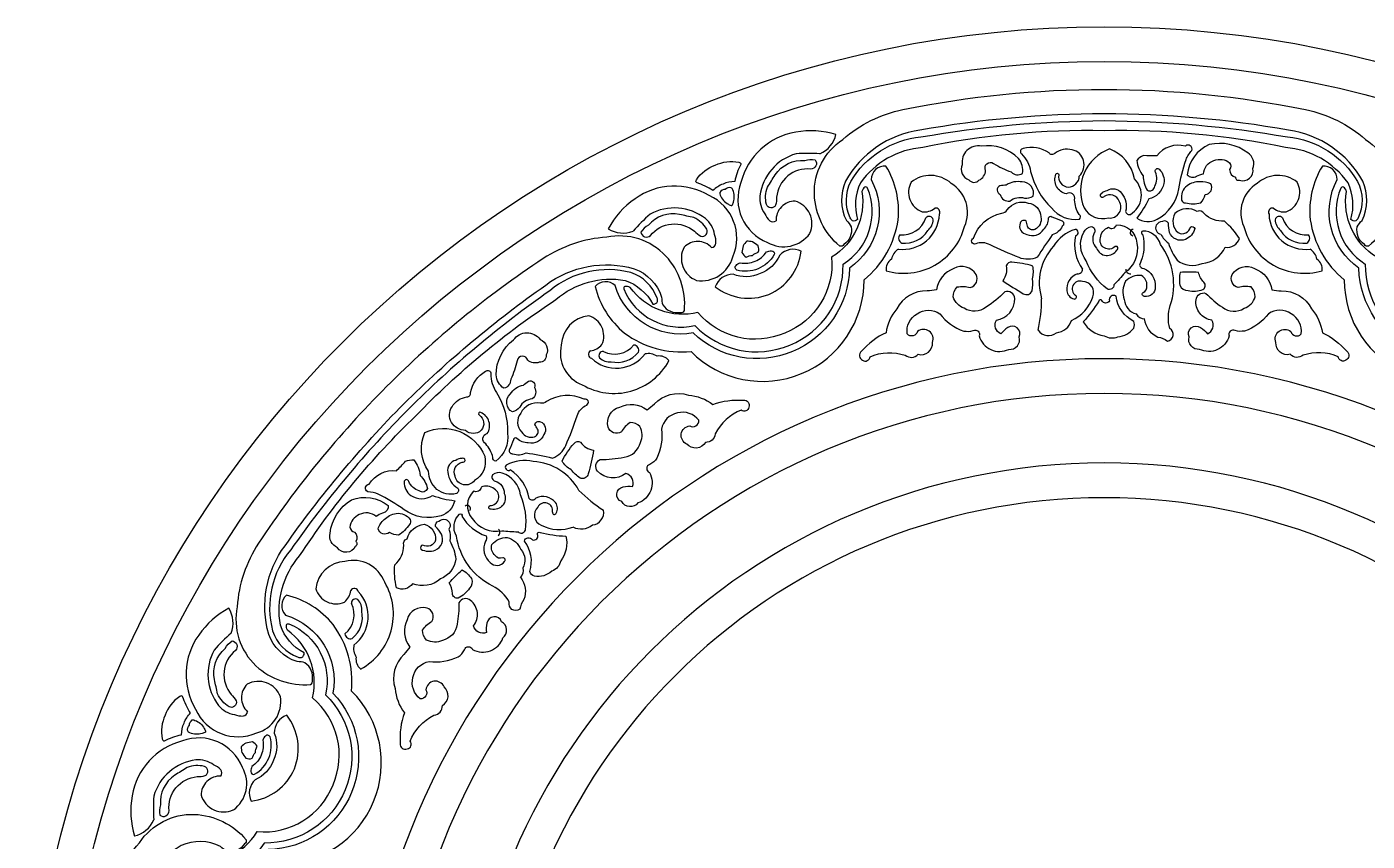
# Model space of a CAD drawing. Extents: x -66030 to 95157, y -13132 to 45879.
# Drawn here: x 24911 to 25836, y 16159 to 16721 of the extents above; entities that cross this region are included whole.
import ezdxf

# ---------------------------------------------------------------- set-up
doc = ezdxf.new("R2010")
doc.units = 0
doc.header["$LTSCALE"] = 100
doc.header["$MEASUREMENT"] = 0
for name, color, linetype in [('3', 11, 'CONTINUOUS'), ('4', 121, 'CONTINUOUS'), ('7', 105, 'CONTINUOUS')]:
    doc.layers.add(name, color=color, linetype=linetype)

msp = doc.modelspace()

# ---------------------------------------------------------------- linework, layer by layer
at = {"layer": '3'}
for points in [[(25654.67, 16677.87, -0.049978), (25793.73, 16663.94, -0.127726), (25835.15, 16643.35, -0.258257), (25854.83, 16605.26, -0.209814), (25837.3, 16569.63, -0.317206), (25834.37, 16570.68, -0.294929), (25829.42, 16582.86, -0.078685), (25832.72, 16587.31, 0.226494), (25833.21, 16614.48, 0.234615), (25781.98, 16649.75, 0.041967), (25654.67, 16661.07, 0.041967), (25527.37, 16649.75, 0.234615), (25476.13, 16614.48, 0.226494), (25476.63, 16587.31, -0.078685), (25479.93, 16582.86, -0.294929), (25474.98, 16570.68, -0.317206), (25472.05, 16569.63, -0.209814), (25454.52, 16605.26, -0.258257), (25474.2, 16643.35, -0.127726), (25515.62, 16663.94, -0.049978)], [(25568.21, 16615.18, 0.271624), (25572.83, 16621.89, -0.821504), (25578.29, 16626.71, 0.055025), (25590.46, 16620.84, 0.355744), (25598.22, 16619.79, 0.22514), (25595.5, 16630.06, 0.237608), (25569.89, 16638.66, 0.522917), (25556.67, 16625.87, 0.445263), (25561.29, 16615.39, 0.466834)], [(25620.51, 16633.61, -0.458065), (25616.6, 16633.94, 0.222349), (25598.81, 16637.04, 0.676952), (25597.51, 16633.29, -0.161118), (25603.87, 16621.23, 0.143658), (25618.39, 16595.97, 0.265544), (25637.64, 16588.15, 0.524558), (25637.32, 16591.41, -0.113853), (25634.22, 16601.51, 0.710612), (25628.51, 16605.75, -0.46843), (25621.33, 16619.27, -0.969491), (25623.29, 16618.78, 0.440288), (25629.81, 16610.31, 0.401984), (25637.48, 16617.97, 0.266587), (25640.42, 16628.72, 0.289911), (25632.59, 16636.06, 0.243018)], [(25653.03, 16606.06, -0.177034), (25656.8, 16608, -0.413776), (25666.6, 16606.22, -0.24009), (25669.5, 16593.53, 0.465596), (25672.84, 16591.53, 0.495506), (25675.51, 16616.01, 0.270132), (25658.36, 16636.7, 0.425993), (25640.76, 16595.98, 0.337079), (25657.69, 16589.08, 0.643969), (25665.04, 16600.65, 0.472422), (25654.67, 16603.99, -0.413454), (25652.35, 16603.55, -0.512487)], [(25692.68, 16622.7, -0.249126), (25695.93, 16612.94, -0.298315), (25685.41, 16602.18, -0.054055), (25677.14, 16588.92, 0.274678), (25691.17, 16588.17, 0.232204), (25706.21, 16609.19, -0.039077), (25711.22, 16629.46, -0.07496), (25715.23, 16635.72, 0.782852), (25710.72, 16638.72, 0.298967), (25690.92, 16631.96, -0.027723), (25681.9, 16632.21, 0.137889), (25677.14, 16628.71, 0.138064), (25681.65, 16618.2, 0.139881), (25684.41, 16608.19, 0.524443), (25689.67, 16610.94, 0.209653), (25690.17, 16620.7, -0.905096)], [(25730.51, 16628.71, -0.276698), (25741.29, 16627.21, -0.323477), (25741.29, 16622.45, 0.343194), (25745.29, 16617.2, 0.553893), (25748.05, 16615.2, 0.594127), (25757.32, 16623.2, 0.371029), (25753.81, 16633.97, 0.225979), (25727.25, 16639.72, 0.26981), (25711.97, 16618.95, 0.388681), (25718.48, 16617.95, -0.101774), (25723.24, 16619.45, -0.31351)], [(25391.48, 16612.49, 0.093405), (25384.46, 16608.02, 0.0661), (25373.24, 16613.45, -0.473904), (25373.16, 16615.5, -0.16291), (25386.08, 16625.51, -0.16291), (25402.3, 16627.57, -0.473904), (25403.7, 16626.06, 0.0661), (25399.6, 16614.29, 0.093405)], [(25455.07, 16629.18, -0.637846), (25452.01, 16622.84, 0.420346), (25428.47, 16603.37, -0.075239), (25427.77, 16597.91, -0.664636), (25421.41, 16598.38, -0.145363), (25422.12, 16610.38, 0.001294), (25427.53, 16618.84, -0.277803), (25448.01, 16628.71, -0.132594)], [(25434.09, 16509.6, -0.33263), (25374.15, 16523.79, -0.305606), (25327.28, 16541.13, 0.170739), (25323.65, 16541.71, 0.353151), (25322.89, 16540.02, 0.368072), (25371.96, 16514.81, 0.30942), (25437.56, 16501.22, 0.311963), (25474.34, 16557.22, 0.368072), (25491.21, 16609.74, 0.353151), (25489.49, 16610.4, 0.170739), (25487.33, 16607.43, -0.305606), (25466.45, 16562.02, -0.33263)], [(25393.02, 16608.75, 0.260917), (25389.36, 16606.76, 0.183528), (25389.6, 16604.92, 0.198604), (25395.26, 16598.57, 0.122267), (25397.65, 16597.59, 0.122267), (25398.64, 16599.97, 0.198604), (25398.15, 16608.46, 0.183528), (25397.02, 16609.94, 0.260917)], [(25589.62, 16600.72, -0.256173), (25599.69, 16602.82, 0.132126), (25605.57, 16604.07, 0.510187), (25598.01, 16613.93, 0.192643), (25587.1, 16611.83, 0.027221), (25582.69, 16611.2, 0.690203), (25582.9, 16605.33, 0.400849)], [(25710.81, 16599.43, 0.10024), (25721.38, 16599.42, 0.117255), (25724.48, 16605.34, 0.5773), (25728.25, 16612.57, 0.137667), (25720.81, 16614.1, 0.148293), (25711.93, 16611.35, 0.289477), (25708.16, 16601.47, 0.359842)], [(25595.88, 16561.7, -0.021813), (25575.84, 16570.47, 0.232407), (25565.93, 16571.15, -0.91061), (25564.35, 16575.19, -0.260244), (25583.89, 16592.45, 0.227005), (25587.69, 16594.72, -0.335139), (25602.21, 16599.36, -0.373918), (25610.92, 16589.79, -0.337792), (25606.85, 16581.09, -0.430305), (25601.62, 16583.41, -0.015634), (25600.9, 16587.04, 0.445), (25596.69, 16585.59, 0.500622), (25601.33, 16577.75, 0.390635), (25612.95, 16581.23, 0.210641), (25616.29, 16588.92, -0.605048), (25618.61, 16589.94, 0.024431), (25625.73, 16587.04, -0.561369), (25625.73, 16583.41, -0.236681), (25618.85, 16577.44, 0.013695), (25608.49, 16561.92, -0.202691)], [(25334.7, 16579.33, 0.637846), (25341.35, 16577, -0.420346), (25371.77, 16579.89, 0.075239), (25376.12, 16576.52, 0.664636), (25380.28, 16581.35, 0.145363), (25371.3, 16589.33, -0.001294), (25361.49, 16591.49, 0.277803), (25340.03, 16583.99, 0.132594)], [(25699.85, 16579.1, -0.066562), (25699.11, 16585.59, 0.35759), (25694.84, 16586.7, 0.240168), (25690.58, 16584.1, 0.491999), (25693.91, 16577.81, 0.141115), (25699.11, 16571.69, 0.090306), (25705.04, 16559.84, 0.264668), (25722.29, 16557.62, 0.281079), (25738.24, 16568.91, 0.37042), (25748.07, 16574.84, 0.079612), (25737.68, 16586.88, -0.216403), (25723.77, 16592.07, 0.413763), (25718.95, 16593.55, 0.319216), (25703.56, 16592.25, 0.370368), (25705.78, 16578.92, 0.494912), (25714.31, 16582.81, -0.521329), (25717.28, 16581.7, -0.226587), (25710.79, 16574.29, -0.433138)], [(25159.13, 16472.61, 0.049978), (25070.66, 16364.44, 0.127726), (25055.93, 16320.59, 0.258257), (25068.94, 16279.74, 0.209814), (25106.54, 16266.94, 0.317206), (25107.87, 16269.75, 0.294929), (25102.75, 16281.87, 0.078685), (25097.27, 16282.68, -0.226494), (25077.71, 16301.54, -0.234615), (25089, 16362.71, -0.041967), (25171.01, 16460.73, -0.041967), (25269.04, 16542.74, -0.234615), (25330.21, 16554.03, -0.226494), (25349.07, 16534.47, 0.078685), (25349.88, 16529, 0.294929), (25361.99, 16523.88, 0.317206), (25364.81, 16525.21, 0.209814), (25352.01, 16562.8, 0.258257), (25311.16, 16575.82, 0.127726), (25267.31, 16561.08, 0.049978)], [(25407.86, 16572.94, 0.095862), (25405.37, 16569.86, 0.064614), (25404.53, 16565.24, 0.181428), (25407.5, 16562.04, -0.117971), (25411.88, 16563.22, -0.117971), (25415.82, 16565.49, 0.181428), (25415.65, 16569.84, 0.064614), (25411.79, 16572.53, 0.095862)], [(25398.5, 16550.15, 0.32436), (25386.07, 16541.59, 0.270337), (25423.02, 16536.32, 0.270337), (25445.43, 16566.18, 0.32436), (25430.59, 16563.44, -0.206667), (25417.09, 16550.66, -0.206667)], [(25415.7, 16554.01, -0.167376), (25400.91, 16553.07, -0.519447), (25400.43, 16556.24, -0.091759), (25403.3, 16558.18, 0.151594), (25413.58, 16559.13, 0.151594), (25421.51, 16565.72, -0.091759), (25424.91, 16566.39, -0.519447), (25426.82, 16563.8, -0.167376)], [(25558.02, 16526.72, -0.250909), (25550.49, 16534.59, -0.199461), (25553.23, 16541.42, -0.118638), (25562.12, 16541.08, 0.500363), (25566.23, 16549.97, 0.41386), (25550.83, 16554.07, 0.27939), (25538.85, 16539.37, -0.01683), (25532.35, 16538.69, 0.287686), (25511.47, 16526.38, 0.139494), (25504.02, 16509.84, 0.109255), (25487.17, 16496.98, 0.586306), (25487.85, 16490.83, 0.579978), (25492.99, 16493.22, -0.186244), (25517.29, 16494.25, 0.397495), (25526.19, 16494.93, 0.51448), (25536.11, 16503.13, 0.774726), (25525.84, 16510.66, -0.587405), (25518.66, 16508.95, -0.307032), (25525.5, 16522.96, -0.306097), (25541.25, 16522.96, 0.151024), (25557.68, 16511, 0.122965), (25564.18, 16511.34, -0.721031), (25568.29, 16507.58, 0.467893), (25588.82, 16498.35, 0.535542), (25596.01, 16506.89, 0.779721), (25588.14, 16513.39, 0.107912), (25583.34, 16508.95, -0.447509), (25580.26, 16518.52, 0.376668), (25592.93, 16533.56, 0.492038), (25586.08, 16538, -0.047459), (25573.08, 16527.41, -0.322968)], [(25584.62, 16545.73, 0.0094), (25598.81, 16536.73, 0.470286), (25604.89, 16538.76, 0.084005), (25605.11, 16547.08, 0.128996), (25605.34, 16555.85, 0.058844), (25590.93, 16558.55, 0.388639), (25587.1, 16556.08, -0.210505)], [(25719.87, 16551.52, 0.027746), (25707.25, 16551.52, 0.110684), (25706.91, 16542.61, 0.288846), (25712.63, 16538.91, 0.125149), (25722.9, 16539.59, 0.47842), (25723.57, 16544.63, -0.144111)], [(25751.33, 16526.72, 0.250909), (25758.86, 16534.59, 0.199461), (25756.12, 16541.42, 0.118638), (25747.22, 16541.08, -0.500363), (25743.12, 16549.97, -0.41386), (25758.52, 16554.07, -0.27939), (25770.5, 16539.37, 0.01683), (25777, 16538.69, -0.287686), (25797.88, 16526.38, -0.139494), (25805.33, 16509.84, -0.109255), (25822.18, 16496.98, -0.586306), (25821.5, 16490.83, -0.579978), (25816.36, 16493.22, 0.186244), (25792.06, 16494.25, -0.397495), (25783.16, 16494.93, -0.51448), (25773.24, 16503.13, -0.774726), (25783.5, 16510.66, 0.587405), (25790.69, 16508.95, 0.307032), (25783.85, 16522.96, 0.306097), (25768.1, 16522.96, -0.151024), (25751.67, 16511, -0.122965), (25745.17, 16511.34, 0.721031), (25741.06, 16507.58, -0.467893), (25720.53, 16498.35, -0.535542), (25713.34, 16506.89, -0.779721), (25721.21, 16513.39, -0.107912), (25726, 16508.95, 0.447509), (25729.08, 16518.52, -0.415654), (25718.1, 16532.55, -0.492038), (25724.95, 16536.99, 0.053662), (25736.27, 16527.41, 0.322968)], [(25640.21, 16517.38, 0.232525), (25654.67, 16507.78, 0.257308), (25664.16, 16507.07, 0.231359), (25675.07, 16513.08, 0.217066), (25675.07, 16517.67, -0.25199), (25662.87, 16535.15, 0.661581), (25658.28, 16531.85, -0.638523), (25653.12, 16532, 0.801238), (25650.97, 16531.57, -0.045647)], [(25264.6, 16489.42, -0.271624), (25256.59, 16490.9, 0.821504), (25249.32, 16490.45, -0.055025), (25244.87, 16477.69, -0.355744), (25240.12, 16471.46, -0.22514), (25234.78, 16480.65, -0.237608), (25246.81, 16504.83, -0.522917), (25265.2, 16505.14, -0.445263), (25269.35, 16494.47, -0.466834)], [(25214.59, 16465.47, 0.458065), (25217.12, 16468.47, -0.222349), (25227.51, 16483.24, -0.676952), (25231.08, 16481.51, 0.161118), (25235.11, 16468.48, -0.143658), (25242.7, 16440.35, -0.265544), (25234.62, 16421.21, -0.524558), (25232.55, 16423.75, 0.113853), (25227.59, 16433.08, -0.710612), (25228.64, 16440.12, 0.46843), (25224.15, 16454.76, 0.969491), (25223.11, 16453.03, -0.440288), (25224.49, 16442.42, -0.401984), (25213.65, 16442.41, -0.266587), (25203.97, 16447.94, -0.289911), (25204.32, 16458.66, -0.243018)], [(25259.69, 16464.06, 0.256173), (25251.08, 16458.42, -0.132126), (25246.04, 16455.15, -0.510187), (25244.42, 16467.46, -0.192643), (25253.61, 16473.69, -0.027221), (25257.17, 16476.37, -0.690203), (25261.18, 16472.07, -0.400849)], [(25334.36, 16434.08, 0.250909), (25334.12, 16444.96, 0.199461), (25327.35, 16447.86, 0.118638), (25321.3, 16441.33, -0.500363), (25312.11, 16444.71, -0.41386), (25320.1, 16458.5, -0.27939), (25338.97, 16456.58, 0.01683), (25344.05, 16460.69, -0.287686), (25367.52, 16466.75, -0.139494), (25384.48, 16460.32, -0.109255), (25405.49, 16463.15, -0.586306), (25409.35, 16458.31, -0.579978), (25404.03, 16456.37, 0.186244), (25386.12, 16439.92, -0.397495), (25379.35, 16434.11, -0.51448), (25366.53, 16432.89, -0.774726), (25368.47, 16445.47, 0.587405), (25374.76, 16449.34, 0.307032), (25360.01, 16454.41, 0.306097), (25348.88, 16443.28, -0.151024), (25345.72, 16423.2, -0.122965), (25340.88, 16418.85, 0.721031), (25340.64, 16413.28, -0.467893), (25332.64, 16392.24, -0.535542), (25321.52, 16393.2, -0.779721), (25322.49, 16403.36, -0.107912), (25329.02, 16403.6, 0.447509), (25324.43, 16412.55, -0.376668), (25304.84, 16414.23, -0.492038), (25306.54, 16422.21, 0.047459), (25323.23, 16423.91, 0.322968)], [(25282.85, 16432.04, 0.021813), (25290.82, 16452.41, -0.232407), (25297.35, 16459.9, 0.91061), (25295.6, 16463.87, 0.260244), (25269.59, 16462.26, -0.227005), (25265.3, 16461.18, 0.335139), (25251.75, 16454.2, 0.373918), (25252.36, 16441.27, 0.337792), (25261.38, 16437.99, 0.430305), (25263.44, 16443.33, 0.015634), (25261.39, 16446.41, -0.445), (25265.39, 16448.36, -0.500622), (25267.64, 16439.54, -0.390635), (25256.97, 16433.78, -0.210641), (25249.17, 16436.86, 0.605048), (25246.81, 16435.93, -0.024431), (25243.83, 16428.85, 0.561369), (25246.4, 16426.29, 0.236681), (25255.48, 16426.93, -0.013695), (25273.78, 16423.28, 0.202691)], [(25211.08, 16423, 0.177034), (25207.04, 16421.7, 0.413776), (25201.37, 16413.51, 0.24009), (25208.29, 16402.49, -0.465596), (25207.34, 16398.71, -0.495506), (25188.14, 16414.13, -0.270132), (25185.64, 16440.89, -0.425993), (25226.88, 16424.54, -0.337079), (25219.78, 16407.7, -0.643969), (25206.4, 16410.68, -0.472422), (25211.37, 16420.37, 0.413454), (25213.34, 16421.7, 0.512487)], [(25302.11, 16428.71, -0.0094), (25298.44, 16412.31, -0.470286), (25292.71, 16409.45, -0.084005), (25286.66, 16415.17, -0.128996), (25280.3, 16421.22, -0.058844), (25288.58, 16433.32, -0.388639), (25293.04, 16434.27, 0.210505)], [(25171.27, 16406.73, 0.249126), (25175.87, 16397.53, 0.298315), (25190.92, 16397.36, 0.054055), (25206.15, 16393.83, -0.274678), (25196.76, 16383.37, -0.232204), (25171.26, 16387.61, 0.039077), (25153.38, 16398.4, 0.07496), (25146.12, 16399.99, -0.782852), (25147.19, 16405.3, -0.298967), (25165.96, 16414.52, 0.027723), (25172.17, 16421.07, -0.137889), (25178.01, 16421.96, -0.138064), (25182.25, 16411.34, -0.139881), (25187.38, 16402.31, -0.524443), (25181.72, 16400.54, -0.209653), (25174.46, 16407.09, 0.905096)], [(25140.27, 16384.22, 0.276698), (25133.71, 16375.54, 0.323477), (25137.08, 16372.18, -0.343194), (25137.96, 16365.63, -0.553893), (25137.43, 16362.27, -0.594127), (25125.21, 16361.37, -0.371029), (25120.08, 16371.46, -0.225979), (25134.79, 16394.31, -0.26981), (25160.28, 16390.43, -0.388681), (25156.39, 16385.12, 0.101774), (25151.96, 16382.82, 0.31351)], [(25174.91, 16377.45, -0.10024), (25167.44, 16369.97, -0.117255), (25161.06, 16371.96, -0.5773), (25153.28, 16374.41, -0.137667), (25157.46, 16380.76, -0.148293), (25165.68, 16385.09, -0.289477), (25175.34, 16380.77, -0.359842)], [(25197.03, 16370.83, 0.066562), (25192.97, 16375.94, -0.35759), (25195.2, 16379.74, -0.240168), (25200.05, 16380.92, -0.491999), (25202.15, 16374.11, -0.141115), (25202.8, 16366.11, -0.090306), (25206.98, 16353.54, -0.264668), (25196.36, 16339.77, -0.281079), (25177.09, 16336.48, -0.37042), (25165.95, 16333.72, -0.079612), (25164.78, 16349.58, 0.216403), (25170.95, 16363.08, -0.413763), (25173.31, 16367.54, -0.319216), (25185.11, 16377.51, -0.370368), (25192.97, 16366.5, -0.494912), (25184.18, 16363.22, 0.521329), (25182.87, 16360.34, 0.226587), (25192.7, 16359.69, 0.433138)], [(25282.85, 16369.36, -0.232525), (25279.41, 16352.34, -0.257308), (25273.2, 16345.12, -0.231359), (25261.24, 16341.67, -0.217066), (25258, 16344.91, 0.25199), (25254.26, 16365.89, -0.661581), (25259.83, 16366.81, 0.638523), (25263.38, 16370.56, -0.801238), (25265.21, 16371.78, 0.045647)], [(25202.38, 16337.17, -0.027746), (25211.3, 16346.09, -0.110684), (25217.84, 16340.03, -0.288846), (25216.41, 16333.37, -0.125149), (25208.67, 16326.59, -0.47842), (25204.63, 16329.68, 0.144111)], [(25134.96, 16192.34, -0.297565), (25077.35, 16152.96, -0.381293), (25016.11, 16138.02, 0.433071), (25006.87, 16127.76, 0.162838), (25043.87, 16119.38, 0.186622), (25085.37, 16142.86, 0.304065), (25150.18, 16186.04, 0.304065), (25134.89, 16262.4, 0.186622), (25122.14, 16308.35, 0.162838), (25090.05, 16328.59, 0.433071), (25089.34, 16314.8, -0.381293), (25122.08, 16260.93, -0.297565)], [(25197.67, 16297.39, -0.250909), (25186.78, 16297.62, -0.199461), (25183.88, 16304.39, -0.118638), (25190.42, 16310.44, 0.500363), (25187.04, 16319.63, 0.41386), (25173.25, 16311.64, 0.27939), (25175.17, 16292.78, -0.01683), (25171.05, 16287.7, 0.287686), (25164.99, 16264.23, 0.139494), (25171.42, 16247.27, 0.109255), (25168.6, 16226.26, 0.586306), (25173.43, 16222.39, 0.579978), (25175.37, 16227.71, -0.186244), (25191.83, 16245.62, 0.397495), (25197.64, 16252.4, 0.51448), (25198.86, 16265.22, 0.774726), (25186.28, 16263.28, -0.587405), (25182.4, 16256.99, -0.307032), (25177.33, 16271.74, -0.306097), (25188.47, 16282.87, 0.151024), (25208.54, 16286.03, 0.122965), (25212.9, 16290.87, -0.721031), (25218.46, 16291.11, 0.467893), (25239.51, 16299.11, 0.535542), (25238.55, 16310.23, 0.779721), (25228.39, 16309.26, 0.107912), (25228.15, 16302.73, -0.447509), (25219.2, 16307.32, 0.415654), (25217.04, 16325, 0.492038), (25209.06, 16323.31, -0.053662), (25207.83, 16308.52, -0.322968)], [(25122.15, 16197.65, 0.33263), (25107.96, 16257.6, 0.305606), (25090.61, 16304.47, -0.170739), (25090.04, 16308.1, -0.353151), (25091.73, 16308.85, -0.368072), (25116.93, 16259.79, -0.30942), (25130.52, 16194.18, -0.30942), (25074.52, 16157.4, -0.368072), (25022.01, 16140.53, -0.353151), (25021.34, 16142.26, -0.170739), (25024.32, 16144.42, 0.305606), (25069.73, 16165.3, 0.33263)], [(25052.42, 16297.04, -0.637846), (25054.75, 16290.39, 0.420346), (25051.86, 16259.98, -0.075239), (25055.22, 16255.63, -0.664636), (25050.4, 16251.46, -0.145363), (25042.42, 16260.44, 0.001294), (25040.26, 16270.26, -0.277803), (25047.76, 16291.72, -0.132594)], [(25019.26, 16240.27, -0.093405), (25023.73, 16247.28, -0.0661), (25018.3, 16258.51, 0.473904), (25016.25, 16258.58, 0.16291), (25006.24, 16245.66, 0.16291), (25004.18, 16229.45, 0.473904), (25005.68, 16228.05, -0.0661), (25017.46, 16232.15, -0.093405)], [(25065.56, 16186.32, 0.270337), (25095.42, 16208.72, 0.270337), (25090.15, 16245.68, 0.32436), (25081.6, 16233.25, -0.206667), (25081.09, 16214.66, -0.206667), (25068.3, 16201.15, 0.32436)], [(25023, 16238.72, -0.260917), (25024.98, 16242.39, -0.183528), (25026.82, 16242.14, -0.198604), (25033.17, 16236.49, -0.122267), (25034.16, 16234.1, -0.122267), (25031.77, 16233.1, -0.198604), (25023.28, 16233.6, -0.183528), (25021.81, 16234.73, -0.260917)], [(25058.81, 16223.89, 0.095862), (25059.22, 16219.95, 0.064614), (25061.9, 16216.09, 0.181428), (25066.26, 16215.92, -0.117971), (25068.53, 16219.86, -0.117971), (25069.71, 16224.25, 0.181428), (25066.51, 16227.21, 0.064614), (25061.88, 16226.38, 0.095862)], [(25077.74, 16216.05, 0.167376), (25078.68, 16230.83, 0.519447), (25075.5, 16231.31, 0.091759), (25073.56, 16228.44, -0.151594), (25072.62, 16218.17, -0.151594), (25066.02, 16210.23, 0.091759), (25065.36, 16206.83, 0.519447), (25067.95, 16204.92, 0.167376)], [(25002.56, 16176.67, 0.637846), (25008.91, 16179.73, -0.420346), (25028.37, 16203.28, 0.075239), (25033.83, 16203.98, 0.664636), (25033.36, 16210.34, 0.145363), (25021.37, 16209.63, -0.001294), (25012.91, 16204.22, 0.277803), (25003.03, 16183.74, 0.132594)], [(24953.87, 15977.07, -0.049978), (24967.81, 16116.12, -0.127726), (24988.39, 16157.55, -0.258257), (25026.48, 16177.23, -0.209814), (25062.12, 16159.7, -0.317206), (25061.07, 16156.77, -0.294929), (25048.88, 16151.82, -0.078685), (25044.44, 16155.12, 0.226494), (25017.27, 16155.61, 0.234615), (24982, 16104.38, 0.041967), (24970.67, 15977.07, 0.041967), (24982, 15849.77, 0.234615), (25017.27, 15798.53, 0.226494), (25044.44, 15799.03, -0.078685), (25048.88, 15802.32, -0.294929), (25061.07, 15797.38, -0.317206), (25062.12, 15794.44, -0.209814), (25026.48, 15776.91, -0.258257), (24988.39, 15796.6, -0.127726), (24967.81, 15838.02, -0.049978)]]:
    msp.add_lwpolyline(points, format="xyb", close=True, dxfattribs=at)
for points in [[(25654.65, 16656.27, -0.041992), (25781.23, 16645.01, -0.242899), (25829.65, 16614.2, -0.230778), (25829.98, 16589.05, -0.163212), (25828.47, 16587.06, -0.296077), (25825.01, 16588.09, 0.185692), (25823.06, 16613.24, 0.223585), (25779.87, 16637.7, 0.055837), (25654.67, 16649.32, 0.055837), (25529.48, 16637.7, 0.223585), (25486.29, 16613.24, 0.185692), (25484.34, 16588.09, -0.296077), (25480.87, 16587.06, -0.163212), (25479.37, 16589.05, -0.230778), (25479.7, 16614.2, -0.242899), (25528.12, 16645.01, -0.041992), (25654.7, 16656.27)], [(25493.73, 16615.64, -0.381293), (25478.79, 16554.39, -0.297565), (25439.4, 16496.78, -0.297565), (25370.82, 16509.67, -0.381293), (25316.95, 16542.41, 0.433071), (25303.16, 16541.7, 0.162838), (25323.4, 16509.6, 0.186622), (25369.35, 16496.86, 0.304065), (25445.71, 16481.56, 0.304065), (25488.89, 16546.37, 0.186622), (25512.36, 16587.88, 0.162838), (25503.98, 16624.88)], [(25869.95, 16496.78, -0.297565), (25830.56, 16554.39, -0.381293), (25815.62, 16615.64, 0.433071), (25805.36, 16624.88, 0.162838), (25796.98, 16587.88, 0.186622), (25820.46, 16546.37, 0.304065), (25863.64, 16481.56, 0.304065)], [(25875.25, 16509.6, -0.33263), (25842.9, 16562.02, -0.305606), (25822.02, 16607.43, 0.170739), (25819.86, 16610.4, 0.353151), (25818.13, 16609.74, 0.368072), (25835.01, 16557.22, 0.30942), (25871.78, 16501.22)], [(25661.4, 16542.96, -0.573446), (25656.88, 16540, -0.135697), (25642.22, 16559.58, -0.297093), (25640.53, 16579.16, -0.269688), (25646.03, 16583.1, -0.492767), (25647.86, 16578.73, 0.340355), (25649.41, 16568.31, 0.631965), (25663.37, 16566.9, 1.072493), (25662.24, 16569.3, -0.776153), (25652.09, 16575.35, -0.295863), (25657.64, 16582.6, 0.535998), (25663.23, 16584.37, -0.397497), (25677.33, 16571.69, -0.297571), (25668.87, 16551.27, -0.017076), (25661.4, 16542.8)], [(25682.4, 16519.4, 0.272916), (25691.73, 16506.86, -0.11922), (25698.31, 16504.07, 0.71743), (25699.91, 16512.84, -0.143055), (25700.3, 16528.58, 0.245238), (25693.52, 16570.82, 0.347873), (25681.35, 16579.98, 0.827177), (25681.15, 16577.79, -0.18248), (25678.96, 16556.47, 0.282582), (25681.95, 16554.08, -0.339962), (25689.93, 16541.33, -0.478835), (25682.55, 16534.95, -0.786728), (25681.55, 16537.54, 0.366594), (25684.15, 16542.33, 0.304063), (25680.36, 16549.3, 0.230707), (25669.38, 16545.32, 0.213569), (25668.59, 16532.76, 0.316468), (25676.77, 16522.8, 0.292929), (25682.75, 16519.41)], [(25174.42, 16457.36, 0.041992), (25092.89, 16359.88, 0.242899), (25080.43, 16303.86, 0.230778), (25097.98, 16285.85, 0.163212), (25100.45, 16285.51, 0.296077), (25102.18, 16288.68, -0.185692), (25085.77, 16307.85, -0.223585), (25099.02, 16355.68, -0.055837), (25179.32, 16452.43, -0.055837), (25276.07, 16532.73, -0.223585), (25323.9, 16545.98, -0.185692), (25343.06, 16529.57, 0.296077), (25346.24, 16531.3, 0.163212), (25345.9, 16533.76, 0.230778), (25327.89, 16551.32, 0.242899), (25271.86, 16538.86, 0.041992), (25174.39, 16457.32)], [(25249.78, 16372.46, 0.573446), (25255.06, 16373.56, 0.135697), (25251.59, 16397.77, 0.297093), (25238.94, 16412.81, 0.269688), (25232.26, 16411.71, 0.492767), (25234.05, 16407.33, -0.340355), (25240.33, 16398.86, -0.631965), (25231.45, 16388, -1.072493), (25230.56, 16390.49, 0.776153), (25233.45, 16401.95, 0.295863), (25224.4, 16403.15, -0.535998), (25219.2, 16400.45, 0.397497), (25218.19, 16381.51, 0.297571), (25238.62, 16373.05, 0.017076), (25249.89, 16372.35)], [(25251.58, 16340.95, -0.272916), (25253.86, 16325.49, 0.11922), (25251.17, 16318.86, -0.71743), (25243.85, 16323.93, 0.143055), (25232.43, 16334.78, -0.245238), (25207.36, 16369.44, -0.347873), (25209.49, 16384.53, -0.827177), (25211.18, 16383.12, 0.18248), (25227.8, 16369.6, -0.282582), (25227.38, 16365.79, 0.339962), (25230.75, 16351.13, 0.478835), (25240.48, 16351.84, 0.786728), (25239.35, 16354.38, -0.366594), (25234.14, 16355.93, -0.304063), (25231.89, 16363.54, -0.230707), (25242.46, 16368.48, -0.213569), (25251.9, 16360.17, -0.316468), (25253.17, 16347.34, -0.292929), (25251.33, 16340.71)]]:
    msp.add_lwpolyline(points, format="xyb", dxfattribs=at)
for centre, radius, start, end in [((25449.26, 16602.05), 46.86, 99.33418, 165.76769), ((25452.3, 16589.21), 60.03, 73.38373, 100.20448), ((25450.52, 16651.24), 19.47, 293.76286, 346.61489), ((25450.13, 16493.42), 140.24, 86.63197, 93.36803), ((25451.63, 16599.83), 34.97, 106.16496, 172.71664), ((25503.19, 16615.45), 9.47, 85.2025, 178.86656), ((25534.7, 16597.3), 21.17, 47.47137, 129.21201), ((25774.65, 16597.3), 21.17, 50.78799, 132.52863), ((25358, 16564.24), 46.86, 59.23231, 125.66582), ((25433.91, 16602.16), 32.16, 159.2261, 248.64969), ((25534.23, 16606.87), 14.61, 152.14879, 248.76191), ((25536.94, 16592.88), 23.38, 335.64615, 58.92472), ((25772.41, 16592.88), 23.38, 121.07528, 204.35385), ((25775.12, 16606.87), 14.61, 291.23809, 27.85121), ((25364.93, 16553.02), 60.03, 124.79552, 151.61627), ((25368.78, 16575.18), 32.16, 336.35031, 65.7739), ((25435.07, 16602.59), 18.21, 174.73688, 215.43508), ((25441.2, 16587.54), 13.16, 89.41401, 182.17767), ((25436.55, 16585.07), 16.34, 336.13519, 72.95634), ((25434.2, 16486.82), 140.24, 131.63197, 138.36803), ((25357.9, 16561.01), 34.97, 52.28336, 118.83504), ((25367.65, 16574.67), 18.21, 9.56492, 50.26312), ((25433.52, 16597.8), 14.48, 203.4722, 227.6681), ((25515.8, 16592.43), 25.06, 262.53327, 358.25079), ((25515.28, 16594.54), 17.2, 264.3423, 341.73596), ((25530.21, 16605.05), 11.86, 263.8423, 309.14094), ((25533.8, 16587.19), 2.93, 13.89163, 138.06788), ((25526.02, 16588.5), 10.65, 310.08279, 356.73175), ((25538.36, 16593.07), 2.85, 330.35366, 103.45184), ((25770.99, 16593.07), 2.85, 76.54816, 209.64634), ((25793.55, 16592.43), 25.06, 181.74921, 277.46673), ((25779.14, 16605.05), 11.86, 230.85906, 276.1577), ((25775.55, 16587.19), 2.93, 41.93212, 166.10837), ((25783.33, 16588.5), 10.65, 183.26825, 229.91721), ((25794.07, 16594.54), 17.2, 198.26404, 275.6577), ((25322.32, 16598.14), 19.47, 238.38511, 291.23714), ((25433.4, 16591.49), 22.3, 239.83211, 324.22485), ((25425.95, 16590.08), 3.7, 233.70379, 304.62871), ((25516.46, 16594), 43.14, 253.33563, 345.55366), ((25517.08, 16590.3), 18.66, 263.11549, 327.80934), ((25643.3, 16554.44), 28.13, 108.01491, 147.30677), ((25634.47, 16578.96), 2.24, 282.13853, 86.66893), ((25674.88, 16578.96), 2.24, 93.33107, 257.86147), ((25792.88, 16594), 43.14, 194.44634, 286.66437), ((25792.27, 16590.3), 18.66, 212.19066, 276.88451), ((25379, 16561.23), 16.34, 152.04366, 248.86481), ((25373.96, 16559.68), 13.16, 42.82233, 135.58599), ((25382.94, 16572.26), 3.7, 280.37129, 351.29621), ((25372.13, 16572.38), 14.48, 357.3319, 21.5278), ((25516.42, 16575.09), 3.67, 140.50144, 244.58488), ((25648.09, 16544.14), 38.22, 138.15437, 196.53188), ((25663.7, 16570.65), 29.41, 167.99251, 215.30211), ((25792.93, 16575.09), 3.67, 295.41512, 39.49856), ((25376.68, 16567.99), 22.3, 260.77515, 345.16789), ((25512.7, 16553.59), 8.65, 125.14843, 186.11288), ((25518.31, 16558.42), 10.83, 122.19055, 167.99425), ((25791.04, 16558.42), 10.83, 12.00575, 57.80945), ((25796.65, 16553.59), 8.65, 353.88712, 54.85157), ((25640.31, 16539.77), 11.55, 110.31633, 185.31703), ((25636.75, 16553.51), 2.95, 261.1041, 2.80159), ((25672.59, 16553.51), 2.95, 177.19841, 278.8959), ((25637.91, 16540.11), 5.36, 70.47295, 236.34157), ((25639.83, 16537.55), 7.61, 337.32358, 90.96943), ((25508.53, 16533.53), 102.92, 347.6474, 359.85369), ((25635.41, 16539.61), 6.66, 187.85265, 254.38356), ((25620.83, 16543.24), 27.41, 294.54252, 341.67865), ((25634.15, 16534.49), 1.4, 247.24402, 55.94163), ((25300.95, 16500.48), 21.17, 95.78799, 177.52863), ((25294.5, 16507.58), 14.61, 336.23809, 72.85121), ((25620.37, 16522.21), 12.47, 275.94856, 341.75324), ((25616.16, 16516.56), 8.71, 215.47528, 309.15089), ((25302.49, 16495.76), 23.38, 166.07528, 249.35385), ((25301.34, 16494.9), 2.85, 121.54816, 254.64634), ((25298.64, 16509.13), 11.86, 275.85906, 321.1577), ((25317.76, 16510.4), 25.06, 226.74921, 322.46673), ((25308.73, 16493.96), 2.93, 86.93212, 211.10837), ((25316.62, 16512.25), 17.2, 243.26404, 320.6577), ((25318.35, 16507.98), 18.66, 257.19066, 321.88451), ((25329.57, 16497.69), 3.67, 340.41512, 84.49856), ((25340.03, 16484.57), 10.83, 57.00575, 102.80945), ((25316.17, 16511.03), 43.14, 239.44634, 331.66437), ((25313.3, 16500.39), 10.65, 228.26825, 274.91721), ((25347.4, 16485.13), 8.65, 38.88712, 99.85157), ((25254.46, 16393.38), 28.13, 77.69323, 116.98509), ((25258.35, 16382.7), 38.22, 28.46812, 86.84563), ((25243.36, 16416.96), 2.24, 138.33107, 302.86147), ((25228.56, 16390.41), 29.41, 9.69789, 57.00749), ((25259.74, 16397.35), 2.95, 222.19841, 323.8959), ((25266.95, 16385.12), 11.55, 39.68297, 114.68367), ((25364.54, 16473.88), 102.92, 225.14631, 237.3526), ((25214.79, 16388.38), 2.24, 327.13853, 131.66893), ((25268.85, 16383.89), 7.61, 134.03057, 247.67642), ((25268.4, 16387.05), 5.36, 348.65843, 154.52705), ((25275.03, 16385.73), 1.4, 169.05837, 337.75598), ((25270.52, 16388.47), 6.66, 330.61644, 37.14735), ((25300.43, 16385.78), 8.71, 275.84911, 9.52472), ((25278.27, 16401.34), 27.41, 243.32135, 290.45748), ((25293.46, 16386.8), 12.47, 243.24676, 309.05144), ((25234.4, 16372.01), 2.95, 306.1041, 47.80159), ((25131.27, 16330.8), 21.17, 92.47137, 174.21201), ((25135.98, 16329.26), 23.38, 20.64615, 103.92472), ((25120.71, 16315.57), 43.14, 298.33563, 30.55366), ((25124.17, 16337.24), 14.61, 197.14879, 293.76191), ((25122.62, 16333.11), 11.86, 308.8423, 354.14094), ((25136.85, 16330.41), 2.85, 15.35366, 148.45184), ((25121.35, 16313.99), 25.06, 307.53327, 43.25079), ((25078.73, 16266.81), 60.03, 118.38373, 145.20448), ((25033.61, 16309.42), 19.47, 338.76286, 31.61489), ((25119.49, 16315.12), 17.2, 309.3423, 26.73596), ((25137.79, 16323.02), 2.93, 58.89163, 183.06788), ((25131.36, 16318.44), 10.65, 355.08279, 41.73175), ((25123.77, 16313.39), 18.66, 308.11549, 12.80934), ((25067.5, 16273.75), 46.86, 144.33418, 210.76769), ((25144.92, 16197.55), 140.24, 131.63197, 138.36803), ((25134.06, 16302.17), 3.67, 185.50144, 289.58488), ((25147.18, 16291.72), 10.83, 167.19055, 212.99425), ((25070.74, 16273.85), 34.97, 151.16496, 217.71664), ((25146.62, 16284.34), 8.65, 170.14843, 231.11288), ((25072.06, 16257.79), 13.16, 134.41401, 227.17767), ((25070.52, 16252.75), 16.34, 21.13519, 117.95634), ((25063.75, 16255.07), 22.3, 284.83211, 9.22485), ((25056.56, 16262.97), 32.16, 204.2261, 293.64969), ((25057.08, 16264.1), 18.21, 219.73688, 260.43508), ((25059.37, 16259.61), 14.48, 248.4722, 272.6681), ((25059.48, 16248.81), 3.7, 278.70379, 349.62871), ((25029.7, 16182.48), 46.86, 104.23231, 170.66582), ((25029.58, 16197.84), 32.16, 21.35031, 110.7739), ((25031.92, 16180.12), 34.97, 97.28336, 163.83504), ((25029.15, 16196.68), 18.21, 54.56492, 95.26312), ((25033.94, 16198.23), 14.48, 42.3319, 66.5278), ((25041.66, 16205.79), 3.7, 325.37129, 36.29621), ((25040.26, 16198.34), 22.3, 305.77515, 30.16789), ((25044.21, 16190.54), 13.16, 87.82233, 180.58599), ((25042.54, 16179.45), 60.03, 169.79552, 196.61627), ((25138.33, 16181.62), 140.24, 176.63197, 183.36803), ((25046.68, 16195.2), 16.34, 197.04366, 293.86481), ((24980.51, 16181.23), 19.47, 283.38511, 336.23714)]:
    msp.add_arc(centre, radius, start, end, dxfattribs=at)
at = {"layer": '4'}
for points in [[(25163.87, 15977.07, 1), (26145.47, 15977.07, 1), (25163.87, 15977.07, 1)], [(25235.87, 15977.07, 1), (26073.47, 15977.07, 1), (25235.87, 15977.07, 1)]]:
    msp.add_lwpolyline(points, format="xyb", dxfattribs=at)
msp.add_circle((25654.67, 15977.07), 744, dxfattribs=at)
at = {"layer": '7'}
msp.add_lwpolyline([(25139.87, 15977.07, 1), (26169.47, 15977.07, 1)], format="xyb", close=True, dxfattribs=at)
msp.add_lwpolyline([(25211.87, 15977.07, 1), (26097.47, 15977.07, 1), (25211.87, 15977.07, 1)], format="xyb", dxfattribs=at)
msp.add_circle((25654.67, 15977.07), 720, dxfattribs=at)

doc.saveas('drawing.dxf')
